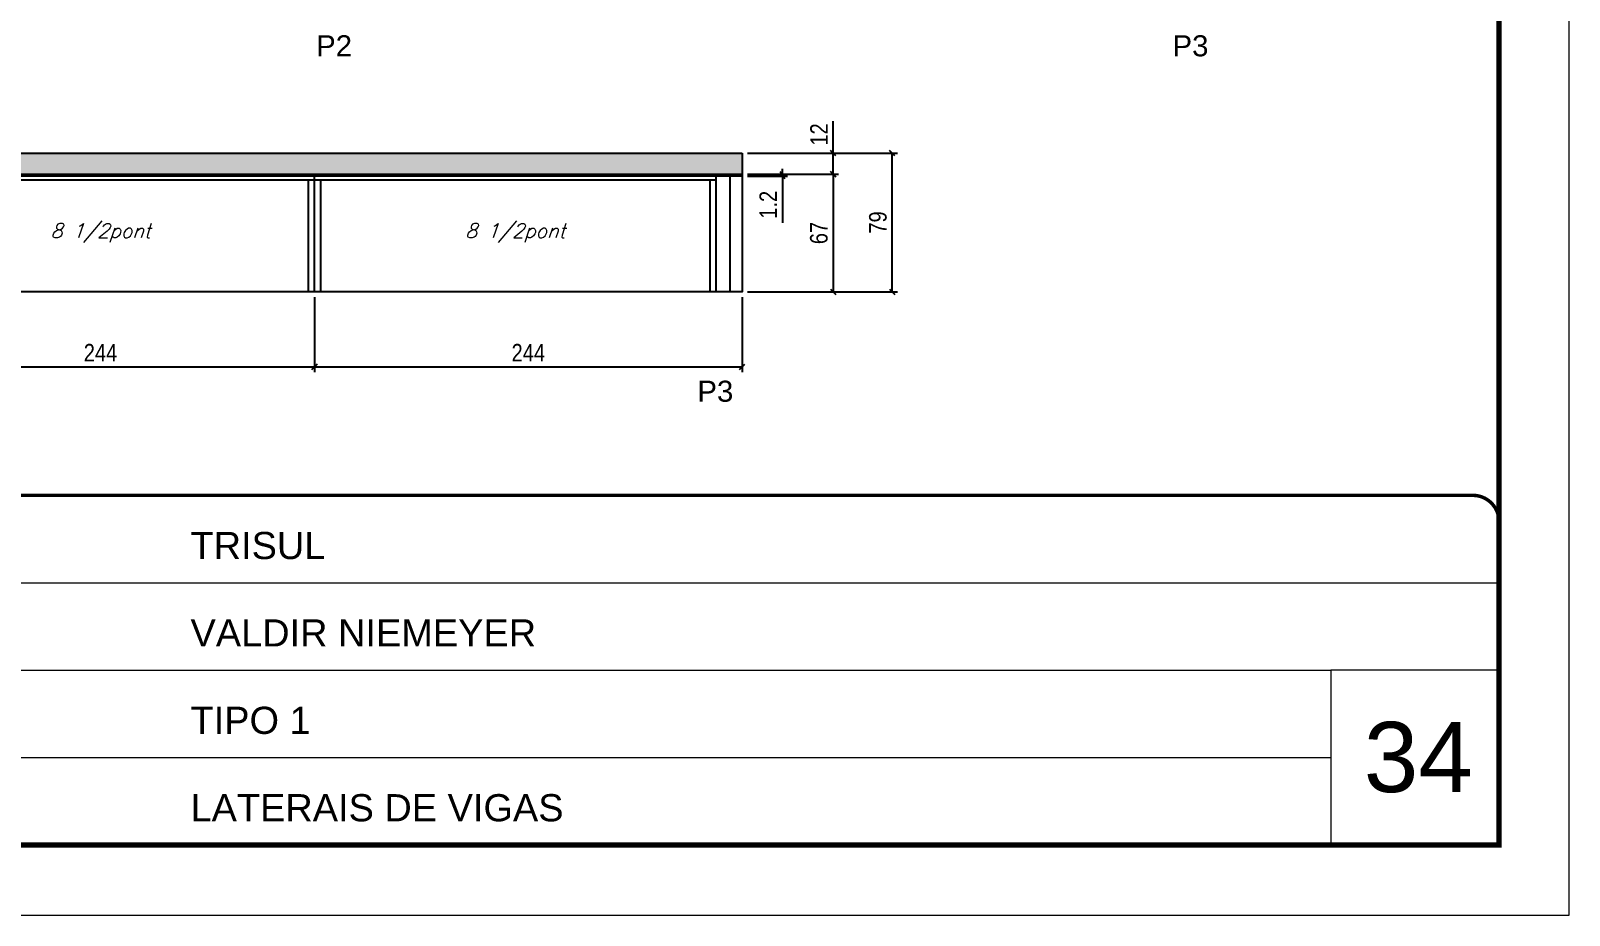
# Model space of a CAD drawing. Extents: x 3330 to 22105, y 1197 to 30204.
# Drawn here: x 15039 to 15916, y 19575 to 20078 of the extents above; entities that cross this region are included whole.
import ezdxf

# ---------------------------------------------------------------- set-up
doc = ezdxf.new("R2010")
doc.units = 0
doc.linetypes.add('CONTINUO', pattern=[0])
doc.linetypes.add('DASHED', pattern=[0.75, 0.5, -0.25])
for name, color, linetype in [('5', 5, 'Continuous'), ('COTA', 241, 'Continuous'), ('Painéis', 200, 'Continuous'), ('SARR_2.2x7', 40, 'Continuous'), ('SARR_3.5x7', 81, 'Continuous'), ('texto', 7, 'Continuous')]:
    doc.layers.add(name, color=color, linetype=linetype)
for name, color, linetype, lineweight in [('CARIMBO', 255, 'Continuous', 9), ('Folhas', 255, 'Continuous', 9), ('SARRAFO DE PRESSAO', 251, 'DASHED', 9)]:
    doc.layers.add(name, color=color, linetype=linetype, lineweight=lineweight)
doc.styles.add('ARIAL', font='arial.ttf')
doc.styles.add('COTA TECNICA', font='techl___.ttf', dxfattribs={"height": 10})
doc.styles.add('Romans', font='romans.shx')
doc.styles.get("Standard").update_dxf_attribs({"font": 'arial.ttf'})
doc.dimstyles.new('PAINEL', dxfattribs={"dimtxt": 10, "dimasz": 3, "dimexe": 3, "dimexo": 3, "dimgap": 3, "dimtad": 1, "dimdec": 1, "dimzin": 12, "dimdsep": 46, "dimtxsty": 'COTA TECNICA', "dimblk1": 'OBLIQUE', "dimblk2": 'OBLIQUE', "dimsah": 1, "dimcen": 0.9, "dimclrd": 4, "dimclre": 4, "dimclrt": 240, "dimadec": 1, "dimazin": 3, "dimtfac": 1, "dimtdec": 1, "dimtmove": 0, "dimatfit": 3, "dimfxl": 1, "dimtolj": 1, "dimtzin": 12, "dimarcsym": 0})

# ---------------------------------------------------------------- blocks, each defined once
blk = doc.blocks.new('9999999999')
at = {"color": 30, "linetype": 'CONTINUO'}
for p, q in [((98564.56, 34379.64), (99583.98, 34379.64)), ((98564.56, 34329.83), (99487.98, 34329.83)), ((99583.98, 34329.83), (99487.98, 34329.83)), ((99487.98, 34329.83), (99487.98, 34230.21)), ((98564.56, 34280.02), (99487.98, 34280.02))]:
    blk.add_line(p, q, dxfattribs=at)
at = {"color": 30, "linetype": 'CONTINUO', "const_width": 2}
blk.add_lwpolyline([(99583.98, 34230.21), (99583.98, 34414.45, 0.414214), (99568.98, 34429.45), (98228.98, 34429.45, 0.414214), (98213.98, 34414.45), (98213.98, 34245.21, 0.414214), (98228.98, 34230.21), (99583.98, 34230.21)], format="xyb", dxfattribs=at)
at = {"layer": 'Folhas'}
blk.add_lwpolyline([(98138.98, 34190.21), (99623.98, 34190.21), (99623.98, 35240.21), (98138.98, 35240.21)], close=True, dxfattribs=at)
at = {"layer": 'Folhas', "color": 30, "const_width": 3}
blk.add_lwpolyline([(98213.98, 34230.21), (99583.98, 34230.21), (99583.98, 35200.21), (98213.98, 35200.21)], close=True, dxfattribs=at)
at = {"color": 7, "linetype": 'Continuous', "ltscale": 5, "style": 'ARIAL'}
for s, height, p in [('TRISUL', 15.483, (98837.68, 34393.13)), ('VALDIR NIEMEYER', 15.4829, (98837.68, 34343.32)), ('TIPO 1', 15.483, (98837.68, 34293.51)), ('LATERAIS DE VIGAS', 15.4829, (98837.68, 34243.7))]:
    blk.add_text(s, height=height, dxfattribs=at).set_placement(p)
blk = doc.blocks.new('_Oblique')
at = {"color": 0, "linetype": 'ByBlock', "lineweight": -2}
blk.add_line((-0.5, -0.5), (0.5, 0.5), dxfattribs=at)
blk = doc.blocks.new('*D2161')
at = {"layer": 'COTA', "color": 4, "linetype": 'ByBlock', "lineweight": -2, "transparency": 16777216}
for p, q in [((15447.41, 19996.75), (15499.25, 19996.75)), ((15496.25, 19996.75), (15496.25, 19929.75)), ((15447.41, 19929.75), (15499.25, 19929.75))]:
    blk.add_line(p, q, dxfattribs=at)
at = {"layer": 'Defpoints', "color": 0, "linetype": 'ByBlock', "transparency": 16777216}
for p in [(15444.41, 19996.75), (15444.41, 19929.75), (15496.25, 19929.75)]:
    blk.add_point(p, dxfattribs=at)
at = {"layer": 'COTA', "color": 4, "linetype": 'ByBlock', "lineweight": -2, "transparency": 16777216, "xscale": 3, "yscale": 3, "zscale": 3}
for p, rotation in [((15496.25, 19996.75), 90), ((15496.25, 19929.75), 270)]:
    blk.add_blockref('_Oblique', p, dxfattribs=dict(at, rotation=rotation))
at = {"layer": 'COTA', "color": 240, "linetype": 'ByBlock', "transparency": 16777216, "insert": (15488.15, 19963.25), "char_height": 10, "attachment_point": 5, "rotation": 90, "style": 'COTA TECNICA'}
blk.add_mtext('\\A1;67', dxfattribs=at)
blk = doc.blocks.new('*D2163')
at = {"layer": 'COTA', "color": 4, "linetype": 'ByBlock', "lineweight": -2, "transparency": 16777216}
for p, q in [((14956.41, 19926.75), (14956.41, 19883.99)), ((15200.41, 19926.75), (15200.41, 19883.99)), ((14956.41, 19886.99), (15200.41, 19886.99))]:
    blk.add_line(p, q, dxfattribs=at)
at = {"layer": 'Defpoints', "color": 0, "linetype": 'ByBlock', "transparency": 16777216}
for p in [(14956.41, 19929.75), (15200.41, 19929.75), (15200.41, 19886.99)]:
    blk.add_point(p, dxfattribs=at)
at = {"layer": 'COTA', "color": 4, "linetype": 'ByBlock', "lineweight": -2, "transparency": 16777216, "xscale": 3, "yscale": 3, "zscale": 3, "rotation": 180}
blk.add_blockref('_Oblique', (14956.41, 19886.99), dxfattribs=at)
at = {"layer": 'COTA', "color": 4, "linetype": 'ByBlock', "lineweight": -2, "transparency": 16777216, "xscale": 3, "yscale": 3, "zscale": 3}
blk.add_blockref('_Oblique', (15200.41, 19886.99), dxfattribs=at)
at = {"layer": 'COTA', "color": 240, "linetype": 'ByBlock', "transparency": 16777216, "insert": (15078.41, 19895.06), "char_height": 10, "attachment_point": 5, "style": 'COTA TECNICA'}
blk.add_mtext('\\A1;244', dxfattribs=at)
blk = doc.blocks.new('*D2164')
at = {"layer": 'COTA', "color": 4, "linetype": 'ByBlock', "lineweight": -2, "transparency": 16777216}
for p, q in [((15200.41, 19926.75), (15200.41, 19883.99)), ((15444.41, 19926.75), (15444.41, 19883.99)), ((15200.41, 19886.99), (15444.41, 19886.99))]:
    blk.add_line(p, q, dxfattribs=at)
at = {"layer": 'Defpoints', "color": 0, "linetype": 'ByBlock', "transparency": 16777216}
for p in [(15200.41, 19929.75), (15444.41, 19929.75), (15444.41, 19886.99)]:
    blk.add_point(p, dxfattribs=at)
at = {"layer": 'COTA', "color": 4, "linetype": 'ByBlock', "lineweight": -2, "transparency": 16777216, "xscale": 3, "yscale": 3, "zscale": 3, "rotation": 180}
blk.add_blockref('_Oblique', (15200.41, 19886.99), dxfattribs=at)
at = {"layer": 'COTA', "color": 4, "linetype": 'ByBlock', "lineweight": -2, "transparency": 16777216, "xscale": 3, "yscale": 3, "zscale": 3}
blk.add_blockref('_Oblique', (15444.41, 19886.99), dxfattribs=at)
at = {"layer": 'COTA', "color": 240, "linetype": 'ByBlock', "transparency": 16777216, "insert": (15322.41, 19895.06), "char_height": 10, "attachment_point": 5, "style": 'COTA TECNICA'}
blk.add_mtext('\\A1;244', dxfattribs=at)
blk = doc.blocks.new('*D2165')
at = {"layer": 'COTA', "color": 4, "linetype": 'ByBlock', "lineweight": -2, "transparency": 16777216}
for p, q in [((15496.25, 20008.75), (15496.25, 20027.06)), ((15447.41, 20008.75), (15499.25, 20008.75)), ((15496.25, 19996.75), (15496.25, 20008.75)), ((15447.41, 19996.75), (15499.25, 19996.75))]:
    blk.add_line(p, q, dxfattribs=at)
at = {"layer": 'Defpoints', "color": 0, "linetype": 'ByBlock', "transparency": 16777216}
for p in [(15444.41, 20008.75), (15496.25, 20008.75), (15444.41, 19996.75)]:
    blk.add_point(p, dxfattribs=at)
at = {"layer": 'COTA', "color": 4, "linetype": 'ByBlock', "lineweight": -2, "transparency": 16777216, "xscale": 3, "yscale": 3, "zscale": 3}
for p, rotation in [((15496.25, 20008.75), 90), ((15496.25, 19996.75), 270)]:
    blk.add_blockref('_Oblique', p, dxfattribs=dict(at, rotation=rotation))
at = {"layer": 'COTA', "color": 240, "linetype": 'ByBlock', "transparency": 16777216, "insert": (15488.19, 20019.41), "char_height": 10, "attachment_point": 5, "rotation": 90, "style": 'COTA TECNICA'}
blk.add_mtext('\\A1;12', dxfattribs=at)
blk = doc.blocks.new('*D2166')
at = {"layer": 'COTA', "color": 4, "linetype": 'ByBlock', "lineweight": -2, "transparency": 16777216}
for p, q in [((15447.41, 20008.75), (15532.92, 20008.75)), ((15529.92, 19929.75), (15529.92, 20008.75)), ((15447.41, 19929.75), (15532.92, 19929.75))]:
    blk.add_line(p, q, dxfattribs=at)
at = {"layer": 'Defpoints', "color": 0, "linetype": 'ByBlock', "transparency": 16777216}
for p in [(15444.41, 20008.75), (15529.92, 20008.75), (15444.41, 19929.75)]:
    blk.add_point(p, dxfattribs=at)
at = {"layer": 'COTA', "color": 4, "linetype": 'ByBlock', "lineweight": -2, "transparency": 16777216, "xscale": 3, "yscale": 3, "zscale": 3}
for p, rotation in [((15529.92, 20008.75), 90), ((15529.92, 19929.75), 270)]:
    blk.add_blockref('_Oblique', p, dxfattribs=dict(at, rotation=rotation))
at = {"layer": 'COTA', "color": 240, "linetype": 'ByBlock', "transparency": 16777216, "insert": (15521.82, 19969.25), "char_height": 10, "attachment_point": 5, "rotation": 90, "style": 'COTA TECNICA'}
blk.add_mtext('\\A1;79', dxfattribs=at)
blk = doc.blocks.new('*D2167')
at = {"layer": 'COTA', "color": 4, "linetype": 'ByBlock', "lineweight": -2, "transparency": 16777216}
for p, q in [((15447.41, 19996.75), (15470.3, 19996.75)), ((15467.3, 19996.75), (15467.3, 19999.75)), ((15467.3, 19996.75), (15467.3, 19995.55)), ((15447.41, 19995.55), (15470.3, 19995.55)), ((15467.3, 19995.55), (15467.3, 19969.1))]:
    blk.add_line(p, q, dxfattribs=at)
at = {"layer": 'Defpoints', "color": 0, "linetype": 'ByBlock', "transparency": 16777216}
for p in [(15444.41, 19996.75), (15444.41, 19995.55), (15467.3, 19995.55)]:
    blk.add_point(p, dxfattribs=at)
at = {"layer": 'COTA', "color": 4, "linetype": 'ByBlock', "lineweight": -2, "transparency": 16777216, "xscale": 3, "yscale": 3, "zscale": 3}
for p, rotation in [((15467.3, 19996.75), 270), ((15467.3, 19995.55), 90)]:
    blk.add_blockref('_Oblique', p, dxfattribs=dict(at, rotation=rotation))
at = {"layer": 'COTA', "color": 240, "linetype": 'ByBlock', "transparency": 16777216, "insert": (15459.24, 19979.33), "char_height": 10, "attachment_point": 5, "rotation": 90, "style": 'COTA TECNICA'}
blk.add_mtext('\\A1;1.2', dxfattribs=at)

msp = doc.modelspace()

# ---------------------------------------------------------------- hatches: boundary and pattern name
at = {"layer": 'COTA', "linetype": 'ByBlock'}
h = msp.add_hatch(dxfattribs=at)
h.set_pattern_fill('AR-CONC', color=256, scale=0.03)
h.set_pattern_definition([(50, (-114576.4415, -6575.6573), (5.46554007, -0.47817257), [0.5715, -6.2865]), (355, (-114576.4415, -6575.657), (-1.05730264, 5.73170536), [0.4572, -5.02921753]), (100.4514447, (-114575.986, -6575.697), (4.40823741, 5.25353256), [0.48570026, -5.34270734]), (46.1842, (-114576.4415, -6574.133), (8.13237123, -1.26126984), [0.85725, -9.42975]), (96.6355576, (-114575.764, -6574.238), (7.122124, 7.42278374), [0.7285507, -8.01406824]), (351.184151, (-114576.4415, -6574.133), (7.122124, 7.42278374), [0.685799, -7.54379196]), (21, (-114575.6795, -6574.5143), (4.54843174, -3.06795595), [0.5715, -6.2865]), (326, (-114575.6795, -6574.514), (1.85406085, 5.52563898), [0.4572, -5.0292]), (71.451445, (-114575.3004, -6574.77), (6.40249258, 2.45768307), [0.48570026, -5.34269813]), (37.5, (-114576.4415, -6575.6573), (0.092658098, 2.536651166), [0, -4.96824, 0, -5.1054, 0, -5.04825]), (7.5, (-114576.4415, -6575.6573), (2.004589875, 3.005417245), [0, -2.91084, 0, -4.85394, 0, -1.92405]), (327.5, (-114578.1407, -6575.6573), (4.067717855, -0.17186232), [0, -1.905, 0, -5.9436, 0, -7.8867]), (317.5, (-114578.9027, -6575.6573), (4.44387544, 0.76279473), [0, -2.4765, 0, -3.94716, 0, -5.6007])])
h.paths.add_polyline_path([(14712.41, 20008.75), (14712.41, 19996.75), (14956.41, 19996.75), (15444.41, 19996.75), (15444.41, 20008.75)])

# ---------------------------------------------------------------- linework, layer by layer
for p, q in [((14712.41, 20008.75), (15444.41, 20008.75)), ((15444.41, 20008.75), (15444.41, 19996.75)), ((15444.41, 19995.55), (14712.41, 19995.55))]:
    msp.add_line(p, q, dxfattribs=at)
at = {"layer": 'Painéis', "linetype": 'Continuous'}
msp.add_line((15200.41, 19929.75), (15200.41, 19996.75), dxfattribs=at)
msp.add_lwpolyline([(14956.41, 19996.75), (15444.41, 19996.75), (15444.41, 19929.75), (14956.41, 19929.75)], close=True, dxfattribs=at)
at = {"layer": 'SARR_2.2x7', "linetype": 'Continuous'}
for p, q in [((15200.41, 19993.35), (14956.41, 19993.35)), ((15429.41, 19993.35), (15200.41, 19993.35)), ((15437.41, 19995.55), (15437.41, 19929.75))]:
    msp.add_line(p, q, dxfattribs=at)
at = {"layer": 'SARR_3.5x7'}
for p, q in [((15196.91, 19993.35), (15196.91, 19929.75)), ((15203.91, 19993.35), (15203.91, 19929.75)), ((15425.91, 19993.35), (15425.91, 19929.75)), ((15429.41, 19995.55), (15429.41, 19929.75))]:
    msp.add_line(p, q, dxfattribs=at)

# ---------------------------------------------------------------- block references
at = {"layer": 'SARRAFO DE PRESSAO', "color": 6, "linetype": 'ByBlock'}
msp.add_blockref('9999999999', (-83707.92, -14615.68), dxfattribs=at)

# ---------------------------------------------------------------- texts
at = {"layer": '5', "linetype": 'Continuous'}
for s, p in [('P2', (15201.38, 20063.94)), ('P3', (15689.8, 20063.94)), ('P3', (15418.81, 19867.09))]:
    msp.add_text(s, height=12, rotation=359.99996, dxfattribs=at).set_placement(p)
at = {"layer": 'CARIMBO', "style": 'ARIAL'}
msp.add_text('34', height=40, dxfattribs=at).set_placement((15798.92, 19644.67))
at = {"layer": 'texto', "color": 2, "char_height": 8, "attachment_point": 5, "style": 'Romans'}
for insert in [(15078.41, 19963.25), (15314.91, 19963.25)]:
    msp.add_mtext('{\\Q19;\\C256;8 1/2pont}', dxfattribs=dict(at, insert=insert))

# ---------------------------------------------------------------- dimensions: what is measured, and where the dimension line sits
at = {"layer": 'COTA', "linetype": 'ByBlock'}
for base, p1, p2, picture, middle in [((15496.25, 20008.75), (15444.41, 19996.75), (15444.41, 20008.75), '*D2165', (15488.19, 20019.41)), ((15529.92, 20008.75), (15444.41, 19929.75), (15444.41, 20008.75), '*D2166', (15521.82, 19969.25)), ((15467.3, 19995.55), (15444.41, 19996.75), (15444.41, 19995.55), '*D2167', (15459.24, 19979.33)), ((15496.25, 19929.75), (15444.41, 19996.75), (15444.41, 19929.75), '*D2161', (15488.15, 19963.25))]:
    dim = msp.add_linear_dim(base=base, p1=p1, p2=p2, angle=90, dimstyle='PAINEL', dxfattribs=at)
    dim.commit()
    dim.dimension.update_dxf_attribs({"geometry": picture, "text_midpoint": middle})
dim = msp.add_linear_dim(base=(15200.41, 19886.99), p1=(14956.41, 19929.75), p2=(15200.41, 19929.75), dimstyle='PAINEL', dxfattribs=at)
dim.commit()
dim.dimension.update_dxf_attribs({"geometry": '*D2163', "text_midpoint": (15078.41, 19895.06)})
dim = msp.add_linear_dim(base=(15444.41, 19886.99), p1=(15200.41, 19929.75), p2=(15444.41, 19929.75), dimstyle='PAINEL', override={"dimtmove": 1}, dxfattribs=at)
dim.commit()
dim.dimension.update_dxf_attribs({"geometry": '*D2164', "text_midpoint": (15322.41, 19895.06)})

doc.saveas('drawing.dxf')
